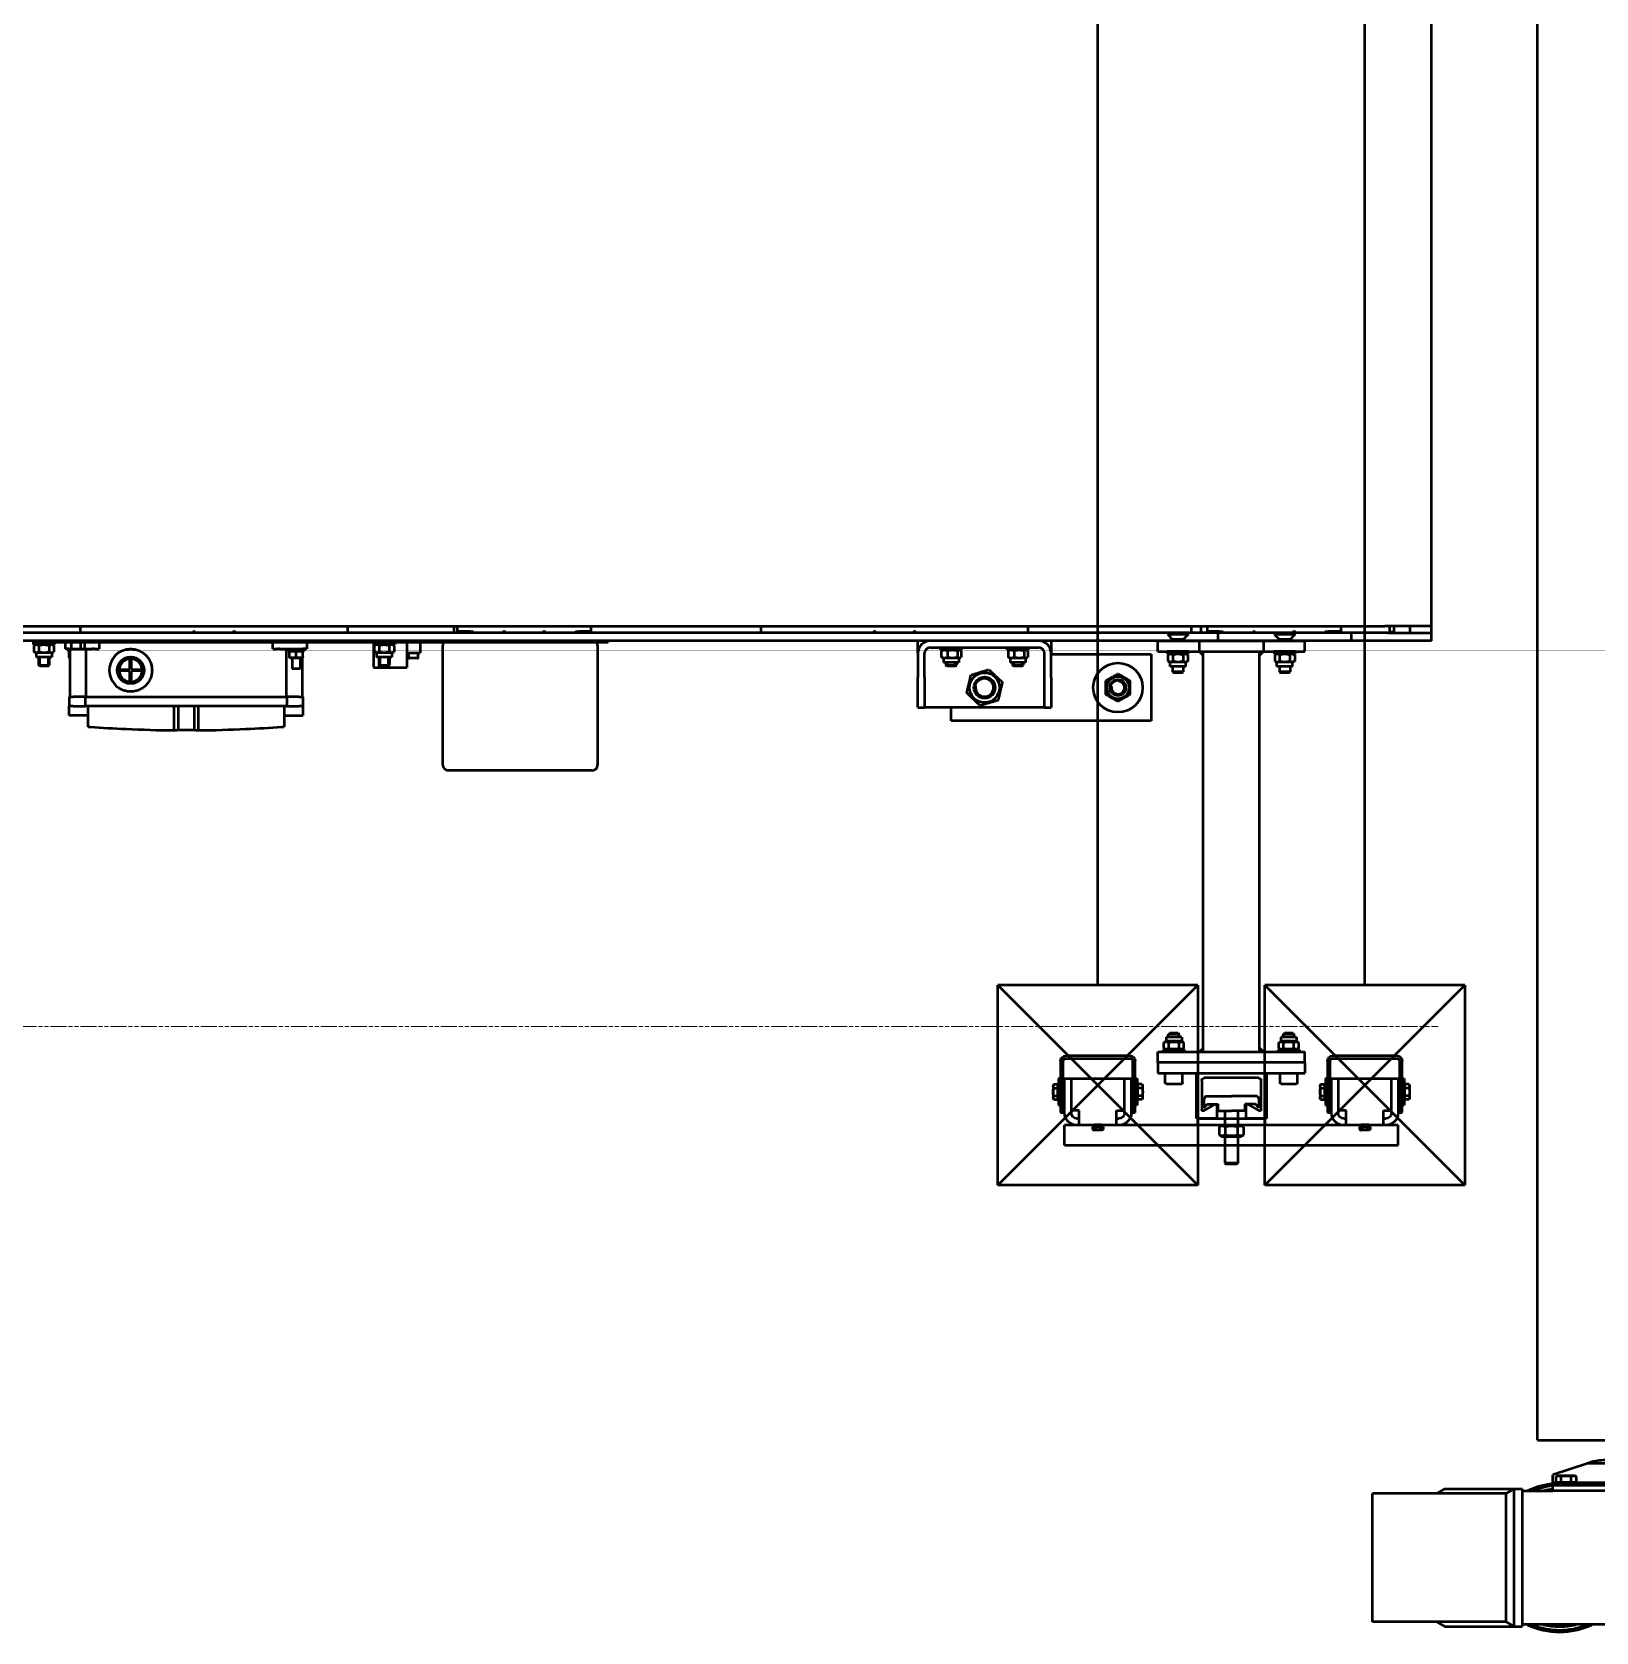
# Model space of a CAD drawing. Header units: metres. Extents: x -9802 to 773, y -8579 to 5125.
# Drawn here: x -4190.8 to -4073.6, y -1463.1 to -1343.2 of the extents above; entities that cross this region are included whole.
import ezdxf

# ---------------------------------------------------------------- set-up
doc = ezdxf.new("R2010")
doc.units = ezdxf.units.M
doc.header["$MEASUREMENT"] = 0
doc.linetypes.add('AM_ISO09W050', pattern=[22.5, 12, -1.5, 3, -1.5, 3, -1.5])
doc.layers.get('0').update_dxf_attribs({"color": 30, "lineweight": 0})
for name, color, linetype, lineweight in [('SSN_PBC-AM_0', 5, 'Continuous', 50), ('SSN_PBC-AM_11', 9, 'AM_ISO09W050', 18), ('SSN_Signalgeber-AM_0', 3, 'Continuous', 50), ('SSN_SLT-AM_0', 1, 'Continuous', 50)]:
    doc.layers.add(name, color=color, linetype=linetype, lineweight=lineweight)

# ---------------------------------------------------------------- blocks, each defined once
blk = doc.blocks.new('PBC_3190_20-017-10022_D')
at = {"layer": 'SSN_PBC-AM_0'}
for p, q in [((3195, -511), (3195, 511)), ((78, -500), (3122, -500)), ((2182.5, -505), (2182.5, -500)), ((2382.5, -500), (2382.5, -505)), ((2462.5, -505), (2462.5, -500)), ((2465, -504), (2465, -500)), ((2565, -500), (2565, -504)), ((2692.5, -505), (2692.5, -500)), ((2892.5, -500), (2892.5, -505)), ((3015, -500), (3015, -505)), ((3022, -500), (3022, -505)), ((3027, -504), (3027, -500)), ((3122, -500), (3160.1, -500)), ((3127, -500), (3127, -505)), ((3195, -500), (3160.1, -500)), ((3163.9, -505), (3163.9, -500)), ((3167, -504.5), (3167, -500)), ((3179, -505), (3179, -500)), ((3162, -505), (1803, -505)), ((3162, -511), (1803, -511)), ((2148, -512), (2147, -512)), ((2147, -512), (2147, -513.6)), ((2163, -513.6), (2147, -513.6)), ((2149.2, -513.6), (2147.5, -514.6)), ((2147.5, -514.6), (2147.5, -519.1)), ((2148, -511), (2148, -512)), ((2148, -512), (2578, -512)), ((2151.2, -514.6), (2151.2, -519.1)), ((2158.8, -514.6), (2158.8, -519.1)), ((2160.8, -513.6), (2162.5, -514.6)), ((2162.5, -514.6), (2162.5, -519.1)), ((2163, -512), (2163, -513.6)), ((2171, -512), (2171, -517)), ((2175.5, -512), (2175.5, -517)), ((2182.5, -512), (2182.5, -517)), ((2185.5, -512), (2185.5, -517)), ((2196.5, -512), (2196.5, -517)), ((2326.5, -517), (2326.5, -512)), ((2352, -512), (2352, -517)), ((2402, -512), (2402, -513.6)), ((2418, -513.6), (2402, -513.6)), ((2402, -513.6), (2402, -531)), ((2404.2, -513.6), (2402.5, -514.6)), ((2402.5, -514.6), (2402.5, -519.1)), ((2406.2, -514.6), (2406.2, -519.1)), ((2413.8, -514.6), (2413.8, -519.1)), ((2415.8, -513.6), (2417.5, -514.6)), ((2417.5, -514.6), (2417.5, -519.1)), ((2418, -512), (2418, -513.6)), ((2427, -512), (2427, -531)), ((2437, -512), (2437, -520)), ((2454, -512), (2454, -514.4)), ((2454, -604), (2454, -514.4)), ((2474.3, -504), (2465, -504)), ((2465, -504.5), (2465, -504)), ((2465, -505), (2465, -504.5)), ((2470, -504.5), (2470, -504)), ((2470, -505), (2470, -504.5)), ((2474.3, -504), (2476, -504)), ((2476.5, -504.5), (2476.5, -505)), ((2553.5, -505), (2553.5, -504.5)), ((2554, -504), (2555.7, -504)), ((2565, -504), (2555.7, -504)), ((2560, -504), (2560, -504.5)), ((2560, -504.5), (2560, -505)), ((2565, -504), (2565, -504.5)), ((2565, -504.5), (2565, -505)), ((2570, -514.4), (2570, -512)), ((2570, -514.4), (2570, -604)), ((2578, -511), (2578, -512)), ((2810, -520.3), (2810, -511)), ((2910, -511), (2910, -520.3)), ((3027, -504.5), (3027, -504)), ((3036.3, -504), (3027, -504)), ((3027, -505), (3027, -504.5)), ((3032, -504.5), (3032, -504)), ((3032, -505), (3032, -504.5)), ((3035, -511), (3035, -505)), ((3036.3, -504), (3038, -504)), ((3038.5, -504.5), (3038.5, -505)), ((3115.5, -505), (3115.5, -504.5)), ((3116, -504), (3117.7, -504)), ((3127, -504), (3117.7, -504)), ((3122, -504), (3122, -504.5)), ((3122, -504.5), (3122, -505)), ((3135, -511), (3135, -505)), ((3162, -505), (3195, -505)), ((3195, -511), (3162, -511)), ((3167, -504.5), (3163.9, -504.5)), ((2149.2, -520), (2147.5, -519.1)), ((2160.8, -520), (2149.2, -520)), ((2149.2, -520), (2149.2, -523.1)), ((2160.8, -523.1), (2149.2, -523.1)), ((2151, -523.1), (2151, -529.2)), ((2151.7, -523.1), (2151.7, -530)), ((2158.3, -530), (2158.3, -523.1)), ((2159, -523.1), (2159, -529.2)), ((2160.8, -520), (2162.5, -519.1)), ((2160.8, -520), (2160.8, -523.1)), ((2174, -517), (2171, -517)), ((2173, -517), (2173, -518.6)), ((2174.5, -518.6), (2173, -518.6)), ((2174, -517), (2175.5, -517)), ((2174.5, -518.6), (2174, -518.9)), ((2174, -523), (2174, -519.4)), ((2174.5, -523.8), (2174, -523.5)), ((2174.5, -517), (2174.5, -553)), ((2175.5, -517), (2182.5, -517)), ((2182.5, -517), (2185.5, -517)), ((2185.5, -517), (2191.4, -517)), ((2186.5, -517), (2186.5, -553)), ((2192.9, -517), (2191.4, -517)), ((2192.9, -517), (2196.5, -517)), ((2219.5, -532.5), (2219.5, -524.3)), ((2220.5, -524.3), (2220.5, -532.5)), ((2326.5, -517), (2330.1, -517)), ((2331.6, -517), (2330.1, -517)), ((2331.6, -517), (2349, -517)), ((2336.5, -517), (2336.5, -553)), ((2338, -517), (2338, -518.6)), ((2350, -518.6), (2338, -518.6)), ((2339.5, -518.6), (2339, -518.9)), ((2339, -523), (2339, -519.4)), ((2339.5, -523.8), (2339, -523.5)), ((2339.5, -523.8), (2348.5, -523.8)), ((2341, -523.8), (2341, -532)), ((2344, -523), (2344, -519.4)), ((2347, -523.8), (2347, -532)), ((2348.5, -518.6), (2348.5, -518.6)), ((2348.5, -518.6), (2349, -518.9)), ((2348.5, -523.8), (2349, -523.5)), ((2348.5, -523.8), (2348.5, -553)), ((2352, -517), (2349, -517)), ((2349, -523), (2349, -519.4)), ((2350, -517), (2350, -518.6)), ((2404.2, -520), (2402.5, -519.1)), ((2415.8, -520), (2404.2, -520)), ((2404.2, -520), (2404.2, -523.1)), ((2415.8, -523.1), (2404.2, -523.1)), ((2406, -523.1), (2406, -529.2)), ((2406.7, -523.1), (2406.7, -530)), ((2413.3, -530), (2413.3, -523.1)), ((2414, -523.1), (2414, -529.2)), ((2415.8, -520), (2417.5, -519.1)), ((2415.8, -520), (2415.8, -523.1)), ((2427, -520), (2437, -520)), ((2428.5, -523.6), (2428.5, -520)), ((2435.1, -524), (2428.9, -524)), ((2435.5, -523.6), (2435.5, -520)), ((2810, -520.3), (2810, -538.5)), ((2815, -538.5), (2815, -520.3)), ((2819.3, -516), (2900.7, -516)), ((2827, -517.6), (2827, -516)), ((2827, -517.6), (2843, -517.6)), ((2827.6, -518.6), (2827.6, -523.1)), ((2829.2, -517.6), (2828, -518.3)), ((2829.2, -524), (2828, -523.4)), ((2840.8, -524), (2829.2, -524)), ((2829.2, -524), (2829.2, -527.1)), ((2840.8, -527.1), (2829.2, -527.1)), ((2831, -527.1), (2831, -529.2)), ((2831.7, -527.1), (2831.7, -530)), ((2832.3, -518.6), (2832.3, -523.1)), ((2838.3, -530), (2838.3, -527.1)), ((2839, -527.1), (2839, -529.2)), ((2839.7, -518.6), (2839.7, -523.1)), ((2840.8, -517.6), (2842, -518.3)), ((2840.8, -524), (2842, -523.4)), ((2840.8, -524), (2840.8, -527.1)), ((2842.4, -518.6), (2842.4, -523.1)), ((2843, -517.6), (2843, -516)), ((2877, -517.6), (2877, -516)), ((2877, -517.6), (2893, -517.6)), ((2877.6, -518.6), (2877.6, -523.1)), ((2879.2, -517.6), (2878, -518.3)), ((2879.2, -524), (2878, -523.4)), ((2890.8, -524), (2879.2, -524)), ((2879.2, -524), (2879.2, -527.1)), ((2890.8, -527.1), (2879.2, -527.1)), ((2881, -527.1), (2881, -529.2)), ((2881.7, -527.1), (2881.7, -530)), ((2882.3, -518.6), (2882.3, -523.1)), ((2888.3, -530), (2888.3, -527.1)), ((2889, -527.1), (2889, -529.2)), ((2889.7, -518.6), (2889.7, -523.1)), ((2890.8, -517.6), (2892, -518.3)), ((2890.8, -524), (2892, -523.4)), ((2890.8, -524), (2890.8, -527.1)), ((2892.4, -518.6), (2892.4, -523.1)), ((2893, -517.6), (2893, -516)), ((2905, -538.5), (2905, -520.3)), ((2910, -538.5), (2910, -520.3)), ((2910, -521), (2985, -521)), ((2985, -521), (2985, -571)), ((2151, -529.2), (2159, -529.2)), ((2151.8, -530), (2151, -529.2)), ((2158.2, -530), (2151.8, -530)), ((2158.2, -530), (2159, -529.2)), ((2211.3, -532.5), (2219.5, -532.5)), ((2219.5, -533.5), (2211.3, -533.5)), ((2219.5, -541.7), (2219.5, -533.5)), ((2220.5, -532.5), (2228.7, -532.5)), ((2228.7, -533.5), (2220.5, -533.5)), ((2220.5, -533.5), (2220.5, -541.7)), ((2347, -532), (2341, -532)), ((2402, -531), (2427, -531)), ((2406, -529.2), (2414, -529.2)), ((2406.8, -530), (2406, -529.2)), ((2413.2, -530), (2406.8, -530)), ((2413.2, -530), (2414, -529.2)), ((2810, -561), (2810, -538.5)), ((2815, -538.5), (2815, -561)), ((2831, -529.2), (2839, -529.2)), ((2831.8, -530), (2831, -529.2)), ((2838.2, -530), (2831.8, -530)), ((2838.2, -530), (2839, -529.2)), ((2881, -529.2), (2889, -529.2)), ((2881.8, -530), (2881, -529.2)), ((2888.2, -530), (2881.8, -530)), ((2888.2, -530), (2889, -529.2)), ((2905, -561), (2905, -538.5)), ((2910, -538.5), (2910, -561)), ((2174, -553), (2177, -553)), ((2174, -553), (2174, -560)), ((2177, -560), (2174, -560)), ((2174, -567), (2174, -560)), ((2183, -553), (2177, -553)), ((2177, -560), (2183, -560)), ((2186, -553), (2183, -553)), ((2183, -560), (2186, -560)), ((2186, -553), (2187.8, -553)), ((2186, -553), (2186, -560)), ((2187.8, -560), (2186, -560)), ((2187.8, -553), (2335.2, -553)), ((2335.2, -560), (2187.8, -560)), ((2188, -560), (2188, -575.3)), ((2252.5, -578), (2252.5, -560)), ((2255.5, -560), (2255.5, -578)), ((2267.5, -560), (2267.5, -578)), ((2270.5, -560), (2270.5, -578)), ((2335, -560), (2335, -575.3)), ((2335.2, -553), (2337, -553)), ((2337, -560), (2335.2, -560)), ((2340, -553), (2337, -553)), ((2337, -553), (2337, -560)), ((2337, -560), (2340, -560)), ((2346, -553), (2340, -553)), ((2340, -560), (2346, -560)), ((2346, -553), (2349, -553)), ((2349, -560), (2346, -560)), ((2349, -553), (2349, -560)), ((2349, -560), (2349, -567)), ((2810, -561), (2815, -561)), ((2905, -561), (2815, -561)), ((2835, -571), (2835, -561)), ((2905, -561), (2910, -561)), ((2188, -567), (2174, -567)), ((2335, -567), (2349, -567)), ((2985, -571), (2835, -571)), ((2566, -608), (2458, -608))]:
    blk.add_line(p, q, dxfattribs=at)
for centre, radius in [((2220, -533), 10), ((2960, -546), 18.5), ((2860, -546), 11.2), ((2860, -546), 8), ((2860, -546), 8), ((2860, -546), 7), ((2960, -546), 8.3), ((2960, -546), 6), ((2960, -546), 6), ((2960, -546), 5.5)]:
    blk.add_circle(centre, radius, dxfattribs=at)
for centre, radius, start, end in [((2267.5, -505), 1, 0, 180), ((2297.5, -505), 1, 0, 180), ((2476, -504.5), 0.5, 0, 90), ((2500, -505), 1, 0, 180), ((2530, -505), 1, 0, 180), ((2554, -504.5), 0.5, 90, 180), ((2777.5, -505), 1, 0, 180), ((2807.5, -505), 1, 0, 180), ((2819.3, -520.3), 9.3, 90, 180), ((2900.7, -520.3), 9.3, 0, 90), ((3038, -504.5), 0.5, 0, 90), ((3062, -505), 1, 0, 180), ((3092, -505), 1, 0, 180), ((3116, -504.5), 0.5, 90, 180), ((2220, -533), 16, 117.8291, 242.1709), ((2220, -533), 9.75, 92.9395, 177.0605), ((2220, -533), 8.68, 93.3031, 176.6969), ((2220, -533), 9.75, 2.9395, 87.0605), ((2220, -533), 8.68, 3.3031, 86.6969), ((2428.9, -523.6), 0.4, 180, 270), ((2435.1, -523.6), 0.4, 270, 0), ((2819.3, -520.3), 4.3, 90, 180), ((2900.7, -520.3), 4.3, 0, 90), ((2220, -533), 9.75, 182.9395, 267.0605), ((2220, -533), 8.68, 183.3031, 266.6969), ((2220, -533), 8.68, 273.3031, 356.6969), ((2220, -533), 9.75, 272.9395, 357.0605), ((2860, -546), 6.79, 170, 80), ((2960, -546), 4.95, 170, 80), ((2261.5, 422), 1000, 269.4843, 269.5989), ((2261.5, 422), 1000, 270.4011, 270.5157), ((2458, -604), 4, 180, 270), ((2566, -604), 4, 270, 0)]:
    blk.add_arc(centre, radius, start, end, dxfattribs=at)
for points, weights in [([(2151.2, -514.6), (2149.4, -513.5), (2147.5, -514.6)], [1, 1.15470053838, 1]), ([(2158.8, -514.6), (2155, -513.5), (2151.2, -514.6)], [1, 1.15470053838, 1]), ([(2162.5, -514.6), (2160.6, -513.5), (2158.8, -514.6)], [1, 1.15470053838, 1]), ([(2406.2, -514.6), (2404.4, -513.5), (2402.5, -514.6)], [1, 1.15470053838, 1]), ([(2413.8, -514.6), (2410, -513.5), (2406.2, -514.6)], [1, 1.15470053838, 1]), ([(2417.5, -514.6), (2415.6, -513.5), (2413.8, -514.6)], [1, 1.15470053838, 1]), ([(2147.5, -519.1), (2149.4, -520.1), (2151.2, -519.1)], [1, 1.15470053838, 1]), ([(2151.2, -519.1), (2155, -520.1), (2158.8, -519.1)], [1, 1.15470053838, 1]), ([(2158.8, -519.1), (2160.6, -520.1), (2162.5, -519.1)], [1, 1.15470053838, 1]), ([(2174, -519.4), (2174, -518.9), (2174, -518.9)], [1, 1.07735026919, 1.07735026919]), ([(2174.5, -519.2), (2174.3, -519.3), (2174, -519.4)], [1.02530862327, 1.01390395077, 1]), ([(2174, -523), (2174.3, -523.1), (2174.5, -523.2)], [1, 1.01390395077, 1.02530862327]), ([(2174, -523.5), (2174, -523.5), (2174, -523)], [1.07735026919, 1.07735026919, 1]), ([(2219.5, -524.3), (2219.5, -523.8), (2219.5, -523.3)], [1, 1.00170221018, 1]), ([(2220.5, -523.3), (2220.5, -523.8), (2220.5, -524.3)], [1, 1.00170221018, 1]), ([(2339, -519.4), (2339, -518.9), (2339, -518.9)], [1, 1.07735026919, 1.07735026919]), ([(2344, -519.4), (2341.5, -518.5), (2339, -519.4)], [1, 1.15470053838, 1]), ([(2339, -523), (2341.5, -523.9), (2344, -523)], [1, 1.15470053838, 1]), ([(2339, -523.5), (2339, -523.5), (2339, -523)], [1.07735026919, 1.07735026919, 1]), ([(2349, -519.4), (2346.5, -518.5), (2344, -519.4)], [1, 1.15470053838, 1]), ([(2344, -523), (2346.5, -523.9), (2349, -523)], [1, 1.15470053838, 1]), ([(2349, -518.9), (2349, -518.9), (2349, -519.4)], [1.07735026919, 1.07735026919, 1]), ([(2349, -523), (2349, -523.5), (2349, -523.5)], [1, 1.07735026919, 1.07735026919]), ([(2402.5, -519.1), (2404.4, -520.1), (2406.2, -519.1)], [1, 1.15470053838, 1]), ([(2406.2, -519.1), (2410, -520.1), (2413.8, -519.1)], [1, 1.15470053838, 1]), ([(2413.8, -519.1), (2415.6, -520.1), (2417.5, -519.1)], [1, 1.15470053838, 1]), ([(2832.3, -518.6), (2829.9, -517.5), (2827.6, -518.6)], [1, 1.15470053838, 1]), ([(2827.6, -518.6), (2827.8, -518.4), (2828, -518.3)], [1, 1.02264619613, 1.03866216066]), ([(2827.6, -523.1), (2829.9, -524.1), (2832.3, -523.1)], [1, 1.15470053838, 1]), ([(2828, -523.4), (2827.8, -523.2), (2827.6, -523.1)], [1.03866216066, 1.02264619613, 1]), ([(2839.7, -518.6), (2836, -517.5), (2832.3, -518.6)], [1, 1.15470053838, 1]), ([(2832.3, -523.1), (2836, -524.1), (2839.7, -523.1)], [1, 1.15470053838, 1]), ([(2842.4, -518.6), (2841, -517.5), (2839.7, -518.6)], [1, 1.15470053838, 1]), ([(2839.7, -523.1), (2841, -524.1), (2842.4, -523.1)], [1, 1.15470053838, 1]), ([(2882.3, -518.6), (2879.9, -517.5), (2877.6, -518.6)], [1, 1.15470053838, 1]), ([(2877.6, -518.6), (2877.8, -518.4), (2878, -518.3)], [1, 1.02264619613, 1.03866216066]), ([(2877.6, -523.1), (2879.9, -524.1), (2882.3, -523.1)], [1, 1.15470053838, 1]), ([(2878, -523.4), (2877.8, -523.2), (2877.6, -523.1)], [1.03866216066, 1.02264619613, 1]), ([(2889.7, -518.6), (2886, -517.5), (2882.3, -518.6)], [1, 1.15470053838, 1]), ([(2882.3, -523.1), (2886, -524.1), (2889.7, -523.1)], [1, 1.15470053838, 1]), ([(2892.4, -518.6), (2891, -517.5), (2889.7, -518.6)], [1, 1.15470053838, 1]), ([(2889.7, -523.1), (2891, -524.1), (2892.4, -523.1)], [1, 1.15470053838, 1]), ([(2210.3, -532.5), (2210.8, -532.5), (2211.3, -532.5)], [1, 1.00170221045, 1]), ([(2211.3, -533.5), (2210.8, -533.5), (2210.3, -533.5)], [1, 1.0017022103, 1]), ([(2228.7, -532.5), (2229.2, -532.5), (2229.7, -532.5)], [1, 1.00170221018, 1]), ([(2229.7, -533.5), (2229.2, -533.5), (2228.7, -533.5)], [1, 1.0017022102, 1]), ([(2846.7, -549.9), (2848.3, -543.2), (2849.9, -536.5)], [1, 1.15470053838, 1]), ([(2849.9, -536.5), (2856.6, -534.5), (2863.2, -532.5)], [1, 1.15470053838, 1]), ([(2863.2, -532.5), (2868.3, -537.3), (2873.3, -542.1)], [1, 1.15470053838, 1]), ([(2951, -540.8), (2955.5, -538.2), (2960, -535.6)], [1, 1.15470053838, 1]), ([(2960, -535.6), (2964.5, -538.2), (2969, -540.8)], [1, 1.15470053838, 1]), ([(2219.5, -542.7), (2219.5, -542.2), (2219.5, -541.7)], [1, 1.00170221018, 1]), ([(2220.5, -541.7), (2220.5, -542.2), (2220.5, -542.7)], [1, 1.00170221018, 1]), ([(2856.8, -559.5), (2851.7, -554.7), (2846.7, -549.9)], [1, 1.15470053838, 1]), ([(2873.3, -542.1), (2871.7, -548.8), (2870.1, -555.5)], [1, 1.15470053838, 1]), ([(2951, -551.2), (2951, -546), (2951, -540.8)], [1, 1.15470053838, 1]), ([(2960, -556.4), (2955.5, -553.8), (2951, -551.2)], [1, 1.15470053838, 1]), ([(2969, -551.2), (2964.5, -553.8), (2960, -556.4)], [1, 1.15470053838, 1]), ([(2969, -540.8), (2969, -546), (2969, -551.2)], [1, 1.15470053838, 1]), ([(2870.1, -555.5), (2863.4, -557.5), (2856.8, -559.5)], [1, 1.15470053838, 1])]:
    blk.add_rational_spline(points, weights, degree=2, dxfattribs=at)
for points, knots in [([(2212.5, -518.9), (2213, -518.6), (2213.4, -518.4), (2214.9, -517.8), (2215.9, -517.5), (2218, -517.1), (2219, -517), (2221, -517), (2222, -517.1), (2224.1, -517.5), (2225.1, -517.8), (2227.1, -518.6), (2228.1, -519.1), (2229.8, -520.3), (2230.6, -521), (2232, -522.4), (2232.7, -523.2), (2233.9, -524.9), (2234.4, -525.9), (2235.2, -527.9), (2235.5, -528.9), (2235.9, -531), (2236, -532), (2236, -533), (2236, -534), (2235.9, -535), (2235.5, -537.1), (2235.2, -538.1), (2234.4, -540.1), (2233.9, -541.1), (2232.7, -542.8), (2232, -543.6), (2230.6, -545), (2229.8, -545.7), (2228.1, -546.9), (2227.1, -547.4), (2225.1, -548.2), (2224.1, -548.5), (2222, -548.9), (2221, -549), (2219, -549), (2218, -548.9), (2215.9, -548.5), (2214.9, -548.2), (2213.4, -547.6), (2213, -547.4), (2212.5, -547.1)], [-3.157691, -3.157691, -3.157691, -3.157691, -3.017539, -3.017539, -2.715197, -2.715197, -2.412854, -2.412854, -2.110946, -2.110946, -1.809038, -1.809038, -1.50713, -1.50713, -1.205222, -1.205222, -0.903916, -0.903916, -0.602611, -0.602611, -0.301305, -0.301305, 0, 0, 0, 0.301305, 0.301305, 0.602611, 0.602611, 0.903916, 0.903916, 1.205222, 1.205222, 1.50713, 1.50713, 1.809038, 1.809038, 2.110946, 2.110946, 2.412854, 2.412854, 2.715197, 2.715197, 3.017539, 3.017539, 3.157691, 3.157691, 3.157691, 3.157691]), ([(2188, -575.3), (2188, -575.3), (2188, -575.3), (2188.2, -575.3), (2188.4, -575.3), (2188.7, -575.4), (2189, -575.4), (2189.4, -575.4), (2189.5, -575.4), (2189.7, -575.4)], [0, 0, 0, 0, 0.073821, 0.073821, 0.147642, 0.147642, 0.2216762, 0.2216762, 0.272127, 0.272127, 0.272127, 0.272127]), ([(2189.7, -575.4), (2198.6, -576.1), (2207.6, -576.6), (2228.5, -577.5), (2240.5, -577.9), (2252.5, -578)], [10.041981, 10.041981, 10.041981, 10.041981, 12.587239, 12.587239, 15.942969, 15.942969, 15.942969, 15.942969]), ([(2270.5, -578), (2282.5, -577.9), (2294.5, -577.5), (2315.4, -576.6), (2324.4, -576.1), (2333.3, -575.4)], [17.623001, 17.623001, 17.623001, 17.623001, 20.978731, 20.978731, 23.523987, 23.523987, 23.523987, 23.523987]), ([(2333.3, -575.4), (2333.5, -575.4), (2333.6, -575.4), (2334, -575.4), (2334.3, -575.4), (2334.6, -575.3), (2334.8, -575.3), (2335, -575.3), (2335, -575.3), (2335, -575.3)], [0.3192735, 0.3192735, 0.3192735, 0.3192735, 0.3697268, 0.3697268, 0.443761, 0.443761, 0.517582, 0.517582, 0.5914031, 0.5914031, 0.5914031, 0.5914031]), ([(2255.5, -578), (2255.5, -578), (2255.5, -578), (2255.4, -578), (2255.3, -578), (2255.1, -578), (2255, -578), (2254.8, -578), (2254.6, -578), (2254.5, -578)], [0.3013531, 0.3013531, 0.3013531, 0.3013531, 0.3390217, 0.3390217, 0.3766903, 0.3766903, 0.4143598, 0.4143598, 0.4520294, 0.4520294, 0.4520294, 0.4520294]), ([(2267.5, -578), (2267.5, -578), (2267.3, -578), (2266.7, -578), (2266.3, -578), (2265.2, -578), (2264.5, -578), (2263.1, -578), (2262.3, -578), (2260.7, -578), (2259.9, -578), (2258.5, -578), (2257.8, -578), (2256.7, -578), (2256.3, -578), (2255.7, -578), (2255.5, -578), (2255.5, -578)], [-1.808101, -1.808101, -1.808101, -1.808101, -1.582088, -1.582088, -1.356076, -1.356076, -1.130063, -1.130063, -0.90405, -0.90405, -0.678038, -0.678038, -0.452025, -0.452025, -0.226013, -0.226013, 0, 0, 0, 0]), ([(2268.5, -578), (2268.4, -578), (2268.2, -578), (2268, -578), (2267.9, -578), (2267.7, -578), (2267.6, -578), (2267.5, -578), (2267.5, -578), (2267.5, -578)], [-0.1506763, -0.1506763, -0.1506763, -0.1506763, -0.1130068, -0.1130068, -0.0753372, -0.0753372, -0.0376686, -0.0376686, 0, 0, 0, 0])]:
    blk.add_open_spline(points, degree=3, knots=knots, dxfattribs=at)
at = {"layer": 'SSN_PBC-AM_11'}
blk.add_line((0, -800), (3200, -800), dxfattribs=at)
blk = doc.blocks.new('LS_Symbol')
at = {"layer": 'SSN_Signalgeber-AM_0'}
for p, q in [((-75, 769), (-75, 919)), ((-75, 919), (75, 919)), ((75, 919), (-75, 769)), ((75, 769), (-75, 919)), ((-75, 919), (75, 919)), ((75, 919), (75, 769)), ((-75, 769), (75, 769)), ((0, 769), (0, -769))]:
    blk.add_line(p, q, dxfattribs=at)
blk = doc.blocks.new('Signalgeber_31-011-00008_300_D')
at = {"layer": 'SSN_Signalgeber-AM_0'}
for p, q in [((-343.8, 133.1), (-343, 133.5)), ((-343.8, 133.1), (-343.8, 130)), ((-333, 133.5), (-343, 133.5)), ((-340.9, 133.1), (-340.9, 130)), ((-335.1, 133.1), (-335.1, 130)), ((-332.2, 133.1), (-333, 133.5)), ((-332.2, 133.1), (-332.2, 130)), ((-378, -125), (-378, 125)), ((-378, 125), (-363, 125)), ((-363, 125), (-363, -125)), ((-328, 125), (-353.7, 125)), ((-353.7, 120), (-328, 120)), ((-353.5, 128), (-314.8, 128)), ((-353.5, 126), (-353.5, 128)), ((-314.8, 126), (-353.5, 126)), ((-352, 114), (-352, 120)), ((-328, 129.5), (-348, 129.5)), ((-348, 129.5), (-348, 128)), ((-348, 128), (-328, 128)), ((-343.8, 130), (-342.3, 130)), ((-342.3, 130), (-333.6, 130)), ((-342.3, 130), (-342.3, 129.5)), ((-340.7, 129.5), (-342.3, 129.5)), ((-335.3, 129.5), (-340.7, 129.5)), ((-333.6, 129.5), (-335.3, 129.5)), ((-333.6, 130), (-332.2, 130)), ((-333.6, 130), (-333.6, 129.5)), ((-328, 128), (-328, 129.5)), ((-328, 75), (-328, 125)), ((-313, 75.8), (-313, 124.2)), ((-311, 124.2), (-311, 75.8)), ((-363, 115.7), (-363, 84.3)), ((-363, 114), (-352, 114)), ((-358, 114), (-358, 115.7)), ((-366.1, 104), (-366.7, 103)), ((-366.7, 103), (-366.7, 97.1)), ((-366.1, 96), (-366.7, 97.1)), ((-364.1, 104), (-366.1, 104)), ((-364.1, 102), (-366.1, 102)), ((-364.1, 98), (-366.1, 98)), ((-364.1, 96), (-366.1, 96)), ((-364.1, 104), (-363.5, 103)), ((-364.1, 96), (-363.5, 97.1)), ((-363.5, 96.5), (-363.5, 103.5)), ((-363, 103.5), (-363.5, 103.5)), ((-363, 103.3), (-363.5, 103.3)), ((-363.5, 103), (-363.5, 97.1)), ((-363, 102.8), (-363.5, 102.8)), ((-363, 102), (-363.5, 102)), ((-363, 101), (-363.5, 101)), ((-363, 100), (-363.5, 100)), ((-363, 99), (-363.5, 99)), ((-363, 98), (-363.5, 98)), ((-363, 97.2), (-363.5, 97.2)), ((-363, 96.7), (-363.5, 96.7)), ((-363, 96.5), (-363.5, 96.5)), ((-363, 96.5), (-363, 103.5)), ((-363, 101.6), (-362.6, 102)), ((-363, 101.6), (-363, 98.4)), ((-362.6, 98), (-363, 98.4)), ((-362.6, 102), (-362.6, 98)), ((-361.7, 102), (-362.6, 102)), ((-361.7, 98), (-362.6, 98)), ((-363, 86), (-352, 86)), ((-358, 84.3), (-358, 86)), ((-352, 86), (-352, 80)), ((-328, 80), (-353.7, 80)), ((-353.7, 75), (-328, 75)), ((-353.5, 74), (-314.8, 74)), ((-353.5, 72), (-353.5, 74)), ((-314.8, 72), (-353.5, 72)), ((-348, 70.5), (-348, 72)), ((-348, 72), (-328, 72)), ((-328, 72), (-328, 70.5)), ((-328, 70.5), (-348, 70.5)), ((-343.8, 66.9), (-343.8, 70)), ((-343.8, 70), (-342.3, 70)), ((-343.8, 66.9), (-343, 66.5)), ((-333, 66.5), (-343, 66.5)), ((-340.7, 70.5), (-342.3, 70.5)), ((-342.3, 70), (-342.3, 70.5)), ((-342.3, 70), (-333.6, 70)), ((-340.9, 66.9), (-340.9, 70)), ((-335.3, 70.5), (-340.7, 70.5)), ((-333.6, 70.5), (-335.3, 70.5)), ((-335.1, 66.9), (-335.1, 70)), ((-333.6, 70), (-333.6, 70.5)), ((-333.6, 70), (-332.2, 70)), ((-332.2, 66.9), (-333, 66.5)), ((-332.2, 66.9), (-332.2, 70)), ((-332, 37.3), (-332, 48.7)), ((-331.2, 49.5), (-324, 49.5)), ((-324, -55), (-324, 55)), ((-316, 55), (-324, 55)), ((-324, 36.5), (-324, 49.5)), ((-316, 55), (-316, -55)), ((-316, 55), (-308, 55)), ((-316, 55), (-316, -55)), ((-308, -55), (-308, 55)), ((-308, 51), (-308, 35)), ((-306.4, 51), (-308, 51)), ((-306.4, 48.8), (-306.4, 51)), ((-305.4, 50.5), (-306.4, 48.8)), ((-306.4, 48.8), (-306.4, 37.2)), ((-305.4, 50.5), (-300.9, 50.5)), ((-300.9, 50.5), (-300, 48.8)), ((-296.9, 48.8), (-300, 48.8)), ((-300, 48.8), (-300, 37.2)), ((-296.9, 48.8), (-296.9, 37.2)), ((-9.6, 45.8), (-9.6, 48)), ((-9.6, 48), (-8, 48)), ((-8, -55), (-8, 55)), ((-8, 55), (0, 55)), ((-8, 48), (-8, 32)), ((0, -55), (0, 55)), ((-331.2, 36.5), (-324, 36.5)), ((-306.4, 35), (-306.4, 37.2)), ((-305.4, 35.5), (-306.4, 37.2)), ((-305.4, 46.8), (-300.9, 46.8)), ((-305.4, 39.2), (-300.9, 39.2)), ((-300.9, 35.5), (-300, 37.2)), ((-296.9, 37.2), (-300, 37.2)), ((-296.9, 47), (-294.8, 47)), ((-296.9, 39), (-294.8, 39)), ((-294.8, 47), (-294.8, 39)), ((-294, 46.2), (-294.8, 47)), ((-294.8, 39), (-294, 39.8)), ((-294, 46.2), (-294, 39.8)), ((-24, 43.2), (-23.2, 44)), ((-24, 43.2), (-24, 36.8)), ((-23.2, 36), (-24, 36.8)), ((-23.2, 44), (-23.2, 36)), ((-19.1, 44), (-23.2, 44)), ((-19.1, 36), (-23.2, 36)), ((-19.1, 45.8), (-16, 45.8)), ((-19.1, 45.8), (-19.1, 34.2)), ((-15.1, 47.5), (-16, 45.8)), ((-16, 45.8), (-16, 34.2)), ((-10.6, 47.5), (-15.1, 47.5)), ((-10.6, 43.8), (-15.1, 43.8)), ((-10.6, 36.2), (-15.1, 36.2)), ((-10.6, 47.5), (-9.6, 45.8)), ((-9.6, 45.8), (-9.6, 34.2)), ((1, 44), (0, 44)), ((1, 36), (0, 36)), ((4.7, 47.6), (1, 44)), ((1, 44), (1, 36)), ((4.7, 32.4), (1, 36)), ((4.7, 47.6), (4.7, 32.4)), ((4.7, 47.6), (6, 47.6)), ((6, 47.6), (6, 32.4)), ((-358, 25), (-363, 25)), ((-363, 25), (-363, -25)), ((-324, 26.3), (-358, 26.3)), ((-358, 26.3), (-358, 11)), ((-358, -25), (-358, 25)), ((-308, 35), (-306.4, 35)), ((-305.4, 35.5), (-300.9, 35.5)), ((-19.1, 34.2), (-16, 34.2)), ((-15.1, 32.5), (-16, 34.2)), ((-10.6, 32.5), (-15.1, 32.5)), ((-10.6, 32.5), (-9.6, 34.2)), ((-9.6, 32), (-9.6, 34.2)), ((-8, 32), (-9.6, 32)), ((0, 24), (-8, 24)), ((6, 32.4), (4.7, 32.4)), ((-347.4, 12.5), (-352.1, 20.8)), ((-351.3, 22.3), (-329.5, 22.3)), ((-343.3, 20.5), (-350, 20.5)), ((-350, 20.5), (-347.2, 18.2)), ((-347.2, 18.2), (-347.2, 10)), ((-341.2, 19.5), (-343.3, 20.5)), ((-341.2, 19.5), (-341.2, 0)), ((-327.5, 20.3), (-327.5, -20.2)), ((-308, 21.2), (-8, 21.2)), ((-391.3, 5), (-392.2, 4.1)), ((-392.2, 4.1), (-392.2, -4.1)), ((-391.3, 5), (-391.3, -5)), ((-391.3, 5), (-371.4, 5)), ((-370.3, 9.2), (-371.4, 7.3)), ((-371.4, -7.3), (-371.4, 7.3)), ((-364.1, 9.2), (-370.3, 9.2)), ((-364.1, 4.6), (-370.3, 4.6)), ((-364.1, 9.2), (-363, 7.3)), ((-363, -7.3), (-363, 7.3)), ((-363, 5), (-352.2, 5)), ((-358, 11), (-348.2, 11)), ((-347.2, 10), (-352.2, 10)), ((-352.2, 10), (-352.2, 0)), ((-352.2, -10), (-352.2, 0)), ((-341.2, -19.5), (-341.2, 0)), ((-391.3, -5), (-392.2, -4.1)), ((-371.4, -5), (-391.3, -5)), ((-370.3, -9.2), (-371.4, -7.3)), ((-364.1, -4.6), (-370.3, -4.6)), ((-364.1, -9.2), (-370.3, -9.2)), ((-364.1, -9.2), (-363, -7.3)), ((-352.2, -5), (-363, -5)), ((-348.2, -11), (-358, -11)), ((-358, -11), (-358, -26.2)), ((-352.2, -10), (-347.2, -10)), ((-347.2, -18.2), (-347.2, -10)), ((-352.1, -20.7), (-347.4, -12.5)), ((-329.5, -22.2), (-351.3, -22.2)), ((-350, -20.5), (-347.2, -18.2)), ((-350, -20.5), (-343.3, -20.5)), ((-341.2, -19.5), (-343.3, -20.5)), ((-308, -21.2), (-8, -21.2)), ((-363, -25), (-358, -25)), ((-358, -26.2), (-324, -26.2)), ((-308, -35), (-308, -51)), ((-306.4, -35), (-308, -35)), ((-306.4, -37.2), (-306.4, -35)), ((-305.4, -35.5), (-306.4, -37.2)), ((-305.4, -35.5), (-300.9, -35.5)), ((-300.9, -35.5), (-300, -37.2)), ((-19.1, -34.2), (-16, -34.2)), ((-19.1, -34.2), (-19.1, -45.8)), ((-15.1, -32.5), (-16, -34.2)), ((-16, -34.2), (-16, -45.8)), ((-10.6, -32.5), (-15.1, -32.5)), ((-10.6, -32.5), (-9.6, -34.2)), ((-9.6, -34.2), (-9.6, -32)), ((-9.6, -32), (-8, -32)), ((-9.6, -34.2), (-9.6, -45.8)), ((-8, -24), (0, -24)), ((-8, -32), (-8, -48)), ((4.7, -32.4), (1, -36)), ((4.7, -32.4), (4.7, -47.6)), ((4.7, -32.4), (6, -32.4)), ((6, -32.4), (6, -47.6)), ((-332, -48.7), (-332, -37.3)), ((-331.2, -36.5), (-324, -36.5)), ((-324, -49.5), (-324, -36.5)), ((-306.4, -37.2), (-306.4, -48.8)), ((-305.4, -39.2), (-300.9, -39.2)), ((-305.4, -46.8), (-300.9, -46.8)), ((-296.9, -37.2), (-300, -37.2)), ((-300, -37.2), (-300, -48.8)), ((-296.9, -37.2), (-296.9, -48.8)), ((-296.9, -39), (-294.8, -39)), ((-296.9, -47), (-294.8, -47)), ((-294.8, -39), (-294.8, -47)), ((-294, -39.8), (-294.8, -39)), ((-294.8, -47), (-294, -46.2)), ((-294, -39.8), (-294, -46.2)), ((-24, -36.8), (-23.2, -36)), ((-24, -36.8), (-24, -43.2)), ((-23.2, -44), (-24, -43.2)), ((-23.2, -36), (-23.2, -44)), ((-19.1, -36), (-23.2, -36)), ((-19.1, -44), (-23.2, -44)), ((-19.1, -45.8), (-16, -45.8)), ((-15.1, -47.5), (-16, -45.8)), ((-10.6, -36.2), (-15.1, -36.2)), ((-10.6, -43.8), (-15.1, -43.8)), ((-10.6, -47.5), (-15.1, -47.5)), ((-10.6, -47.5), (-9.6, -45.8)), ((-9.6, -48), (-9.6, -45.8)), ((1, -36), (0, -36)), ((1, -44), (0, -44)), ((1, -36), (1, -44)), ((4.7, -47.6), (1, -44)), ((6, -47.6), (4.7, -47.6)), ((-331.2, -49.5), (-324, -49.5)), ((-316, -55), (-324, -55)), ((-316, -55), (-308, -55)), ((-308, -51), (-306.4, -51)), ((-306.4, -51), (-306.4, -48.8)), ((-305.4, -50.5), (-306.4, -48.8)), ((-305.4, -50.5), (-300.9, -50.5)), ((-300.9, -50.5), (-300, -48.8)), ((-296.9, -48.8), (-300, -48.8)), ((-8, -48), (-9.6, -48)), ((-8, -55), (0, -55)), ((-328, -70.5), (-348, -70.5)), ((-348, -70.5), (-348, -72)), ((-343.8, -66.9), (-343, -66.5)), ((-343.8, -66.9), (-343.8, -70)), ((-343.8, -70), (-342.3, -70)), ((-333, -66.5), (-343, -66.5)), ((-342.3, -70), (-333.6, -70)), ((-342.3, -70), (-342.3, -70.5)), ((-340.7, -70.5), (-342.3, -70.5)), ((-340.9, -66.9), (-340.9, -70)), ((-335.3, -70.5), (-340.7, -70.5)), ((-333.6, -70.5), (-335.3, -70.5)), ((-335.1, -66.9), (-335.1, -70)), ((-333.6, -70), (-332.2, -70)), ((-333.6, -70), (-333.6, -70.5)), ((-332.2, -66.9), (-333, -66.5)), ((-332.2, -66.9), (-332.2, -70)), ((-328, -72), (-328, -70.5)), ((-328, -75), (-353.7, -75)), ((-353.7, -80), (-328, -80)), ((-353.5, -72), (-314.8, -72)), ((-353.5, -74), (-353.5, -72)), ((-314.8, -74), (-353.5, -74)), ((-352, -86), (-352, -80)), ((-348, -72), (-328, -72)), ((-328, -125), (-328, -75)), ((-313, -124.2), (-313, -75.8)), ((-311, -75.8), (-311, -124.2)), ((-363, -84.3), (-363, -115.7)), ((-363, -86), (-352, -86)), ((-358, -86), (-358, -84.3)), ((-366.1, -96), (-366.7, -97)), ((-366.7, -97), (-366.7, -102.9)), ((-366.1, -104), (-366.7, -102.9)), ((-364.1, -96), (-366.1, -96)), ((-364.1, -98), (-366.1, -98)), ((-364.1, -102), (-366.1, -102)), ((-364.1, -104), (-366.1, -104)), ((-364.1, -96), (-363.5, -97)), ((-364.1, -104), (-363.5, -102.9)), ((-363.5, -103.5), (-363.5, -96.5)), ((-363, -96.5), (-363.5, -96.5)), ((-363, -96.7), (-363.5, -96.7)), ((-363.5, -97), (-363.5, -102.9)), ((-363, -97.2), (-363.5, -97.2)), ((-363, -98), (-363.5, -98)), ((-363, -99), (-363.5, -99)), ((-363, -100), (-363.5, -100)), ((-363, -101), (-363.5, -101)), ((-363, -102), (-363.5, -102)), ((-363, -102.8), (-363.5, -102.8)), ((-363, -103.3), (-363.5, -103.3)), ((-363, -103.5), (-363.5, -103.5)), ((-363, -103.5), (-363, -96.5)), ((-363, -98.4), (-362.6, -98)), ((-363, -98.4), (-363, -101.6)), ((-362.6, -102), (-363, -101.6)), ((-362.6, -98), (-362.6, -102)), ((-361.7, -98), (-362.6, -98)), ((-361.7, -102), (-362.6, -102)), ((-363, -114), (-352, -114)), ((-358, -115.7), (-358, -114)), ((-352, -114), (-352, -120)), ((-378, -125), (-363, -125)), ((-328, -120), (-353.7, -120)), ((-353.7, -125), (-328, -125)), ((-353.5, -126), (-314.8, -126)), ((-353.5, -128), (-353.5, -126)), ((-314.8, -128), (-353.5, -128)), ((-348, -129.5), (-348, -128)), ((-348, -128), (-328, -128)), ((-328, -129.5), (-348, -129.5)), ((-343.8, -133.1), (-343.8, -130)), ((-343.8, -130), (-342.3, -130)), ((-340.7, -129.5), (-342.3, -129.5)), ((-342.3, -130), (-342.3, -129.5)), ((-342.3, -130), (-333.6, -130)), ((-340.9, -133.1), (-340.9, -130)), ((-335.3, -129.5), (-340.7, -129.5)), ((-333.6, -129.5), (-335.3, -129.5)), ((-335.1, -133.1), (-335.1, -130)), ((-333.6, -130), (-333.6, -129.5)), ((-333.6, -130), (-332.2, -130)), ((-332.2, -133.1), (-332.2, -130)), ((-328, -128), (-328, -129.5)), ((-343.8, -133.1), (-343, -133.5)), ((-333, -133.5), (-343, -133.5)), ((-332.2, -133.1), (-333, -133.5))]:
    blk.add_line(p, q, dxfattribs=at)
for centre, radius, start, end in [((-342.3, 130.9), 2.55, 55.5531, 115.5531), ((-338, 124), 9.55, 72.3875, 107.6125), ((-333.7, 130.9), 2.55, 64.4469, 124.4469), ((-353.7, 115.7), 9.3, 90, 180), ((-353.7, 115.7), 4.3, 90, 180), ((-314.8, 124.2), 3.8, 0, 90), ((-314.8, 124.2), 1.8, 0, 90), ((-364.6, 103), 1.79, 154.4385, 214.4385), ((-359.7, 100), 6.68, 162.383, 197.617), ((-364.6, 97), 1.79, 145.5615, 205.5615), ((-365.6, 103), 1.79, 325.5615, 25.5615), ((-370.5, 100), 6.68, 342.383, 17.617), ((-365.6, 97), 1.79, 334.4385, 34.4385), ((-353.7, 84.3), 9.3, 180, 270), ((-353.7, 84.3), 4.3, 180, 270), ((-314.8, 75.8), 1.8, 270, 0), ((-314.8, 75.8), 3.8, 270, 0), ((-342.3, 69.1), 2.55, 244.4469, 304.4469), ((-338, 76), 9.55, 252.3875, 287.6125), ((-333.7, 69.1), 2.55, 235.5531, 295.5531), ((-331.2, 48.7), 0.8, 90, 180), ((-302.7, 48.6), 3.32, 154.4385, 214.4385), ((-303.7, 48.6), 3.32, 325.5615, 25.5615), ((-331.2, 37.3), 0.8, 180, 270), ((-293.6, 43), 12.4, 162.383, 197.617), ((-302.7, 37.4), 3.32, 145.5615, 205.5615), ((-312.8, 43), 12.4, 342.383, 17.617), ((-303.7, 37.4), 3.32, 334.4385, 34.4385), ((-351.3, 21.3), 1, 90, 210), ((-348.2, 12), 1, 270, 30), ((-329.5, 20.3), 2, 0, 90), ((-366.9, 6.9), 4.08, 154.4385, 214.4385), ((-355.7, 0), 15.3, 162.383, 197.617), ((-367.5, 6.9), 4.08, 325.5615, 25.5615), ((-378.7, 0), 15.3, 342.383, 17.617), ((-366.9, -6.9), 4.08, 145.5615, 205.5615), ((-367.5, -6.9), 4.08, 334.4385, 34.4385), ((-348.2, -12), 1, 330, 90), ((-351.3, -21.2), 1, 150, 270), ((-329.5, -20.2), 2, 270, 0), ((-302.7, -37.4), 3.32, 154.4385, 214.4385), ((-303.7, -37.4), 3.32, 325.5615, 25.5615), ((-331.2, -37.3), 0.8, 90, 180), ((-293.6, -43), 12.4, 162.383, 197.617), ((-302.7, -48.6), 3.32, 145.5615, 205.5615), ((-312.8, -43), 12.4, 342.383, 17.617), ((-303.7, -48.6), 3.32, 334.4385, 34.4385), ((-331.2, -48.7), 0.8, 180, 270), ((-342.3, -69.1), 2.55, 55.5531, 115.5531), ((-338, -76), 9.55, 72.3875, 107.6125), ((-333.7, -69.1), 2.55, 64.4469, 124.4469), ((-353.7, -84.3), 9.3, 90, 180), ((-353.7, -84.3), 4.3, 90, 180), ((-314.8, -75.8), 3.8, 0, 90), ((-314.8, -75.8), 1.8, 0, 90), ((-364.6, -97), 1.79, 154.4385, 214.4385), ((-359.7, -100), 6.68, 162.383, 197.617), ((-364.6, -103), 1.79, 145.5615, 205.5615), ((-365.6, -97), 1.79, 325.5615, 25.5615), ((-370.5, -100), 6.68, 342.383, 17.617), ((-365.6, -103), 1.79, 334.4385, 34.4385), ((-353.7, -115.7), 9.3, 180, 270), ((-353.7, -115.7), 4.3, 180, 270), ((-314.8, -124.2), 1.8, 270, 0), ((-314.8, -124.2), 3.8, 270, 0), ((-342.3, -130.9), 2.55, 244.4469, 304.4469), ((-338, -124), 9.55, 252.3875, 287.6125), ((-333.7, -130.9), 2.55, 235.5531, 295.5531)]:
    blk.add_arc(centre, radius, start, end, dxfattribs=at)
at = {"layer": 'SSN_Signalgeber-AM_0', "extrusion": (0, 0, -1)}
for centre, radius, start, end in [((12.3, 45.6), 3.32, 325.5615, 25.5615), ((3.2, 40), 12.4, 342.383, 17.617), ((12.3, 34.4), 3.32, 334.4385, 34.4385), ((13.3, 45.6), 3.32, 154.4385, 214.4385), ((22.4, 40), 12.4, 162.383, 197.617), ((13.3, 34.4), 3.32, 145.5615, 205.5615), ((12.3, -34.4), 3.32, 325.5615, 25.5615), ((13.3, -34.4), 3.32, 154.4385, 214.4385), ((3.2, -40), 12.4, 342.383, 17.617), ((12.3, -45.6), 3.32, 334.4385, 34.4385), ((22.4, -40), 12.4, 162.383, 197.617), ((13.3, -45.6), 3.32, 145.5615, 205.5615)]:
    blk.add_arc(centre, radius, start, end, dxfattribs=at)
at = {"layer": 'SSN_Signalgeber-AM_0'}
for points in [[(-308, 21.2), (-303.8, 21.2), (-308, 25.4)], [(-8, 21.2), (-8, 25.4), (-12.2, 21.2)], [(-308, -21.2), (-308, -25.4), (-303.8, -21.2)], [(-8, -21.2), (-12.2, -21.2), (-8, -25.4)]]:
    blk.add_solid(points, dxfattribs=at)
blk = doc.blocks.new('TOR DS')
at = {"layer": 'SSN_SLT-AM_0'}
for p, q in [((-1246.2, 259.1), (-1150.1, 259.1)), ((-1246.2, 159), (-1246.2, 259.1)), ((-1150.1, 159), (-1150.1, 259.1)), ((-1246.2, 211.1), (-1249.7, 205.1)), ((-1249.7, 205.1), (-1249.7, 147)), ((-1150.1, 211.1), (-1146.6, 205.1)), ((-1146.6, 205.1), (-1146.6, 147)), ((-1246.2, 159), (-1249.7, 153)), ((-1246.2, 159), (-1150.1, 159)), ((-1150.1, 159), (-1146.6, 153)), ((-1249.7, 153), (-1146.6, 153)), ((-1146.6, 147), (-1249.7, 147)), ((-1248.2, 13.9), (-1248.2, 147)), ((-1148.1, 147), (-1148.1, 124)), ((-1110.1, 135.5), (1110.1, 135.5)), ((-1110.1, 135.5), (-1110.1, 2.3)), ((-1148.1, 124), (-1135.9, 124)), ((-1148.1, -41.2), (-1148.1, 124)), ((-1144.1, -41.2), (-1144.1, 124)), ((-1142.1, 121.2), (-1144.1, 121.2)), ((-1142.1, 106.8), (-1142.1, 121.2)), ((-1142, 119.8), (-1142, 124)), ((-1141.6, 121.5), (-1141.6, 106.4)), ((-1141.6, 121.5), (-1137.2, 121.5)), ((-1136.8, 120), (-1137.2, 121.5)), ((-1136.8, 107.9), (-1136.8, 120)), ((-1127.4, 98.1), (-1135.9, 124)), ((-1141.6, 119.8), (-1142.1, 119.8)), ((-1141.6, 108.2), (-1142.1, 108.2)), ((-1142, 81.4), (-1142, 108.2)), ((-1141.6, 117.7), (-1137.2, 117.7)), ((-1141.6, 110.2), (-1137.2, 110.2)), ((-1136.8, 107.9), (-1137.2, 106.4)), ((-1142.1, 106.8), (-1144.1, 106.8)), ((-1141.6, 106.4), (-1137.2, 106.4)), ((-1127.4, 81.4), (-1127.4, 98.1))]:
    blk.add_line(p, q, dxfattribs=at)
for points in [[(-1137.2, 117.7), (-1137.2, 117.9), (-1137.1, 118), (-1137.1, 118.2), (-1137, 118.4), (-1137, 118.5), (-1137, 118.7), (-1137, 118.8), (-1137, 119), (-1136.9, 119.1), (-1136.9, 119.3), (-1136.9, 119.4), (-1136.9, 119.6), (-1136.9, 119.8), (-1136.9, 119.9), (-1136.9, 120.1), (-1137, 120.2), (-1137, 120.4), (-1137, 120.5), (-1137, 120.7), (-1137, 120.8), (-1137.1, 121), (-1137.1, 121.2), (-1137.2, 121.3), (-1137.2, 121.5)], [(-1137.2, 110.2), (-1137.2, 110.5), (-1137.1, 110.8), (-1137.1, 111.2), (-1137, 111.5), (-1137, 111.8), (-1137, 112.1), (-1137, 112.4), (-1137, 112.7), (-1136.9, 113), (-1136.9, 113.3), (-1136.9, 113.6), (-1136.9, 114), (-1136.9, 114.3), (-1136.9, 114.6), (-1136.9, 114.9), (-1137, 115.2), (-1137, 115.5), (-1137, 115.8), (-1137, 116.1), (-1137, 116.4), (-1137.1, 116.8), (-1137.1, 117.1), (-1137.2, 117.4), (-1137.2, 117.7)], [(-1137.2, 106.4), (-1137.2, 106.6), (-1137.1, 106.8), (-1137.1, 106.9), (-1137, 107.1), (-1137, 107.2), (-1137, 107.4), (-1137, 107.5), (-1137, 107.7), (-1136.9, 107.9), (-1136.9, 108), (-1136.9, 108.2), (-1136.9, 108.3), (-1136.9, 108.5), (-1136.9, 108.6), (-1136.9, 108.8), (-1137, 108.9), (-1137, 109.1), (-1137, 109.3), (-1137, 109.4), (-1137, 109.6), (-1137.1, 109.7), (-1137.1, 109.9), (-1137.2, 110), (-1137.2, 110.2)], [(-1125.1, 84.9), (-1125.1, 86.4), (-1125.2, 87.9), (-1125.3, 89.4), (-1125.5, 90.9), (-1125.8, 92.4), (-1126.1, 93.8), (-1126.5, 95.3), (-1126.9, 96.7), (-1127.4, 98.1)]]:
    blk.add_lwpolyline(points, dxfattribs=at)
for radius, start, end in [(55.6, 154.2821, 205.7179), (54.1, 157.8415, 202.1585), (55.6, 5.1688, 25.7179), (54.1, 5.2882, 22.1585), (51.6, 166.2037, 193.7963), (51.6, 5.5715, 13.7963)]:
    blk.add_arc((-1198.2, 119), radius, start, end, dxfattribs=at)
blk = doc.blocks.new('A$C4EFB1426')
at = {"layer": 'SSN_PBC-AM_0'}
blk.add_blockref('PBC_3190_20-017-10022_D', (-3150.9, 1198.2), dxfattribs=at)
at = {"layer": 'SSN_Signalgeber-AM_0', "rotation": 180}
for p in [(-205.9, 1198.2), (-5.9, 1198.2)]:
    blk.add_blockref('LS_Symbol', p, dxfattribs=at)
at = {"layer": 'SSN_Signalgeber-AM_0', "xscale": -0.9999999999999999, "rotation": 270}
blk.add_blockref('Signalgeber_31-011-00008_300_D', (-105.9, 687.2), dxfattribs=at)
at = {"layer": 'SSN_SLT-AM_0', "rotation": 90}
blk.add_blockref('TOR DS', (259.1, 1198.2), dxfattribs=at)

msp = doc.modelspace()

# ---------------------------------------------------------------- block references
at = {"xscale": 0.1, "yscale": 0.1, "zscale": 0.1}
msp.add_blockref('A$C4EFB1426', (-4090.35, -1457.51), dxfattribs=at)

doc.saveas('drawing.dxf')
